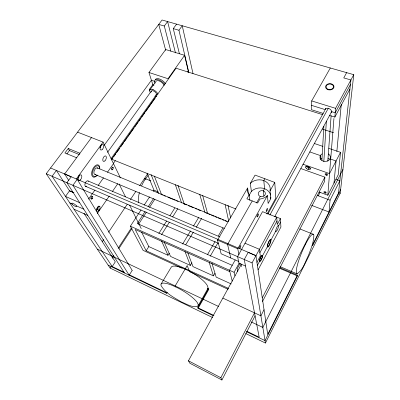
<?xml version="1.0" encoding="UTF-8"?>
<svg xmlns="http://www.w3.org/2000/svg" width="400" height="400" viewBox="0 0 400 400"><rect width="100%" height="100%" fill="white"/><g stroke="black" fill="none" stroke-linecap="round" stroke-linejoin="round"><path stroke-width="0.6" d="M267.42 246.665L267.565 245.295A4.135 0.955 -67.5 0 1 269.97 240L270.375 239.6A4.135 0.955 -67.5 0 1 270.08 243.715A4.135 0.955 -67.5 0 1 267.42 246.665L262.595 255.675A3.35 0.785 -67.1 0 1 261.31 259.845A3.35 0.785 -67.1 0 1 259.645 261.185L257.4 265.375M305.36 244.62L305.385 243.49M330.315 67.985L311.68 100.925L311.445 109.71L323.15 113.405M320.19 159.44L320.395 155.575L309.775 151.92M321.905 160.41L323.87 126.235M238.905 261.525L221.15 253.79L217.5 240.115L247.62 187.995L247.41 190.465L247.965 192.925L249.13 194.93L246.89 198.84L257.645 203.04L259.87 199.09L262.52 198.55L265.22 197.315L267.425 195.58L268.145 203.47L270.725 198.815L270.84 196.98M323.825 161.665L326.36 121.135M270.725 198.815L270.065 190.85L270.225 188.365A11.46 9.67 -7 0 0 252.485 181.67L250.3 183.36L251.39 191.385L249.065 195.44M300.87 168.57L324.885 177.14L324.595 181.4L262.475 301.545M327.815 161.16L330.025 130.79M330.04 130.61L331.125 115.715M319.03 192L327.81 195.23L333.94 118.44M329.585 115.44L334.855 117.105L335.57 108.335L353.775 74.68L162.065 20L46.225 173.74L110.125 268.07L212.55 317.51M335.965 179.345L339.87 180.735L330.06 200.175L329.03 211.985L311.66 205.415M336.85 151.495L341.27 104.415M333.985 183.085L336.065 160.965L329.98 158.87M328.86 148.395L340.525 152.33L338.2 174.79L327.81 195.23M338.42 193.955L350.91 79.97L343.76 77.905L346.645 72.645M245.755 333.54L265.45 343.05L340.205 193.275L353.775 74.68M197.95 306.145L198.295 304.755L197.35 302.67A21.505 5.25 30.6 0 0 177.705 287.895L172.815 285.61A21.505 5.25 30.6 0 0 161.075 285.6C165.49 293.22 173.83 297.51 181.2 301.82C186.375 303.88 192.215 308.045 197.95 306.145L207.605 289.025L208.03 287.5L207.175 285.3A21.225 5.845 30.5 0 0 187.95 270.455L183.08 268.265A21.225 5.845 30.5 0 0 171.215 267.23L161.095 284.04M279.735 267.595L297.405 275.155L267.73 334.435L255.94 255.59L50.57 167.975M338.525 193.015L312.57 244.865L312.535 245.7L340.635 189.53M297.405 275.155L297.41 275.925L265.045 340.62L246.475 331.68M342.94 169.395L262.84 327.425L251.13 321.885M325 193.05L325.565 191.95M264.035 309.725L260.905 315.83L222.83 298.09M241.4 264.235L188.435 360.805L189.89 363.255L221.915 380L255.08 315.85M340.525 152.33L329.535 173.61L302.88 164.19M318.285 195.81L320.145 192.205M221.915 380L220.86 377.725L254.505 312.845M262.245 297.92L324.885 177.14M326.275 175.2L327.125 173.565M258.075 269.875L280.915 227.03L280.425 218.605L275.22 216.55M334.855 117.105L349.915 89.075M256.945 262.315L260.32 256.025L259.415 249.3L245.01 243.23M280.425 218.605L277.24 224.53L276.735 217.27L262.525 211.655L237.58 256.625L238.98 263.19L245.515 266.045M308.02 169.425L308.8 167.975M271.025 239.94L275.73 231.15M278.545 225.895L280.62 222.015M305.69 167.175L306.215 166.205M350.405 84.57L335.21 112.765L331.59 111.63M259.875 252.725L276.995 220.965M265.45 343.05L252.065 262.895L276.735 217.27M274.67 216.705L331.89 111.25M269.855 215.065L328.195 108.465M267.035 214.05L275.83 198.055L274.765 182.43L255.075 175.095L250.3 183.36M240.115 263.385L237.145 268.785L237.82 271.79M311.56 105.36L325.15 109.615L325.745 108.525M267.895 214.025L324.855 110.325M234.98 275.945L234.11 272.305L239.195 263.08M235.21 259.945L229.49 270.25L232.25 281.18M238.975 254.705L237.745 248.765L267.425 195.58M270.065 190.85L274.765 182.43M213.275 315.705L198.08 308.395L197.795 307.715L208.505 288.7L207.375 288.175M198.08 308.395L208.76 289.425L208.505 288.7M187.745 252.76L193 266.615L213.45 275.885L214.97 273.2M256.525 203L260.225 196.44A3.59 3.045 -6.5 0 0 265.38 193.32A3.59 3.045 -6.5 0 0 259.79 191.195A3.59 3.045 -6.5 0 0 260.24 196.45M252.25 200.935L227.555 244.41L230.775 257.98M264.855 178.74L263.795 180.61L264.585 188.705L263.37 190.86L263.895 196.055M210.21 256.23L217.895 242.895M207.61 254.395L215.12 241.43M218.25 236.03L222.94 227.925M164.14 241.955L170.555 256.435L190.36 265.415L191.925 262.75M108.11 265.1L166.675 293.28L167.295 292.23M185.755 244.775L193.37 232.1M196.23 227.345L201.625 218.365M182.62 244.06L190.565 230.895M193.43 226.155L198.83 217.205M141.635 232.235L148.815 246.58L168 255.275L169.29 253.155M161.51 234.745L169.36 222.185M172.63 216.95L177.865 208.58M158.785 233.545L166.645 221.02M169.925 215.805L174.835 207.975M228.605 288.475L146.175 250.775L148.815 246.58M110.125 268.07L111.48 265.975M138.715 224.025L146.46 212.085M149.49 207.415L154.875 199.11M123.955 272.21L112.235 266.57L115.295 261.845L83.96 213.23M112.545 258.295L113.905 256.205M119.02 248.36L131.975 228.48M145.07 211.565L137.28 223.545L232.215 265.34M148.115 206.88L153.53 198.545M157.255 192.82L157.935 191.775L153.97 190.15L147.05 173.15M182.225 268.28L143.1 250.36L130.385 226.195L141.08 209.855M144.13 205.185L149.56 196.89M153.29 191.185L153.97 190.15M112.025 257.565L113.38 255.49M118.12 248.225L131.325 227.99M102.285 241.615L103.67 239.545M108.52 232.285L127.235 204.295M130.355 199.63L135.9 191.335M139.71 185.635L147.68 173.71M97.255 213.535L109.275 196.055M112.46 191.43L117.76 183.72M187.55 72.02L188.26 71L184.595 55.32L168.035 78.72L148.955 72.495L165.7 49.54L184.815 55.385M113.21 163.675L115.365 160.615M88.54 199.135L94.955 190.01M98.165 185.445L103.515 177.835M107.435 172.26L113.5 163.635M111.125 158.57L156.385 94.655M111.655 159.24L176.04 68.215L322.53 114.635M111.455 159.905L112.895 157.875M113.61 156.855L115.77 153.805M116.49 152.785L119.725 148.21M120.805 146.685L123.68 142.615M124.4 141.6L127.275 137.53M127.995 136.515L134.105 127.87M134.825 126.85L138.065 122.275M138.78 121.255L140.94 118.205M141.66 117.19L144.895 112.61M145.615 111.595L155.32 97.865M107.51 152.38L151.315 91.115M149.855 90.44L149.47 89.26L152.67 84.8L154 85.245M149.79 90.05L156 81.39A4.92 2.455 37.3 0 1 160.12 81.36A4.92 2.455 37.3 0 1 164.105 85.57M104.19 145.275L151.415 80.245L154.795 81.365M76.33 178.965L103.065 142.095L77.565 132.145M188.875 72.805L178.955 30.255L182.24 25.755L193.015 73.655M68.89 180.74L64.645 173.98L91.5 137.585M179.39 53.73L173.28 28.615L176.58 24.14M66.86 154.015L69.445 150.555L68.26 148.505L64.91 152.965L76.61 157.765M170.8 51.1L164.295 26.02L167.61 21.58L175.475 52.935M251.39 191.385L253.52 189.725A11.205 9.53 -6.7 0 1 270.67 195.135M297.03 273.855C303.19 269.92 305.18 261.66 308.455 255.435C310.84 249.005 313.725 242.45 313.86 235.49A21.415 3.67 -67.6 0 0 306.365 242.615L303.99 247.36A21.415 3.67 -67.6 0 0 296.275 270.785L296.355 272.985L297.03 273.855L280.24 266.685M164.295 26.02L158.74 24.415L165.72 50.335M173.28 28.615L178.955 30.255M311.68 100.925L335.57 108.335M322.305 129.055L333.575 132.735M314.28 143.475L323.03 146.425M150.195 92.39A4.96 2.39 37 0 1 152.8 89.6L153.14 89.75M149.47 89.26L150.635 89.655M338.45 192.635L340.205 193.275M317.125 195.38L330.06 200.175M266.555 213.13L268.29 213.815M299.765 228.9L313.34 234.285M111.3 159.1L235.965 209.025M150.86 180.925L144.56 178.375L145.08 179.605M68.26 148.505L79.945 153.245M111.99 167.025L113.145 167.49M69.445 150.555L79.42 154.615M111.625 168.87L112.78 169.34M97.2 167.86L228.125 221.725M160.89 194.35L162.62 195.065M163.77 195.54L165.5 196.25M167.81 197.2L175.31 200.29M176.46 200.765L178.19 201.475M183.155 203.515L186.54 204.91M188.23 205.605L193.305 207.695M194.995 208.395L196.69 209.09M197.815 209.555L200.635 210.715M205.68 212.79L207.385 213.495M208.52 213.96L210.225 214.66M211.36 215.13L214.2 216.3M215.34 216.765L217.04 217.465M218.18 217.935L221.02 219.105M222.155 219.57L223.855 220.275M224.995 220.74L226.695 221.44M94.94 174.42L224.315 228.385M88.11 180.995L220 236.96M255.955 255.705L248.17 252.385L244.26 259.515L259.19 337.235L246.91 331.33M217.5 240.115L237.745 248.765M152.8 89.6L153.9 90.075A4.96 2.39 37 0 1 157.945 94.275M64.645 173.98L71.21 176.79L66.89 182.675L124.425 272.95M279.22 268.135L297.41 275.925M85.425 186.245L218.415 243.325M46.225 173.74L252.065 262.895M91.525 196.245L92.645 196.735M90.615 197.86L92.295 198.59M98.73 206.075L99.845 206.565M97.485 209.4L99.15 210.14M79.645 202.685L65.48 196.4L69.515 190.82L56.395 170.465L52.065 176.265L112.235 266.57M130.385 226.195L234.11 272.305M229.84 271.645L135.175 229.485L146.175 250.775M69.825 202.925L71.955 203.875M76.4 205.865L83.77 209.165M74.015 209.215L87.75 215.405M231.195 283.93L216.18 277.12L211.875 263.165M189.6 271.66L228.07 289.28M207.645 288.905L208.76 289.425M97.28 249.105L218.51 306.455M128.7 274.49L166.305 292.57L166.675 293.28M197.795 307.715L213.98 315.495M188.435 360.805L220.86 377.725M119.1 183.965L125.455 196.77M129.6 205.12L141.24 228.585M103.065 142.095L120.435 177.955M175.63 286.925L175.17 285.95L187.18 265.59L189.1 270.41M161.47 240.765L168 255.275M151.07 174.535L158.58 193.4M154.325 176.065L161.545 194.535M184.985 251.53L190.36 265.415M262.595 255.675L262.035 255.465A3.35 0.785 -67.1 0 0 260.555 257.76A3.35 0.785 -67.1 0 0 259.645 260.725L259.645 261.185M175.365 184.75L181.61 202.99M177.99 185.36L184.345 204.31M209.2 262.475L213.45 275.885M148.955 72.495L152.88 84.87M199.745 194.295L204.835 212.315M202.635 195.45L207.59 213.445M225.135 204.7L228.7 221.12M228.005 205.29L230.67 218.045M240.875 263.88L241.44 266.625M247.62 187.995L248.505 194.115M249.13 194.93L249.91 200.37M138.73 202.875A19.225 8.49 -67.6 0 1 139.37 192.485M141.63 185.825A19.225 8.49 -67.6 0 1 143.94 181.27L146.625 177.345A19.225 8.49 -67.6 0 1 148.245 175.49M96.905 175.295A5.71 3.035 -67.4 0 1 92.525 174.175A5.71 3.035 -67.4 0 1 95.825 166.41A5.71 3.035 -67.4 0 1 99.605 168.945M95.46 174.39A3.485 1.855 -67.4 0 1 94.37 170.38A3.485 1.855 -67.4 0 1 97.975 168.475M86.75 186.13A2.96 1.59 -66.4 0 1 84.91 185.23A2.96 1.59 -66.4 0 1 86.135 181.655A2.96 1.59 -66.4 0 1 88.4 181.33M101.03 145.15A2.955 1.6 -69.1 0 1 100.075 147.925M79.145 175.34A3.03 1.685 -66.5 0 1 77.705 178.72M97.4 175.045A6.585 3.51 -67.4 0 1 91.77 175.08A6.585 3.51 -67.4 0 1 95.235 165.74A6.585 3.51 -67.4 0 1 99.835 168.485M98.335 206.265A2.78 1.41 -65.3 0 1 96.615 210.315M97.415 206.925A1.39 0.705 -65.3 0 1 96.64 209.17M155.4 79.615A6.44 3.22 37.3 0 1 160.08 79.22A6.44 3.22 37.3 0 1 165.505 83.9M155.03 83.225A6.445 3.215 37.3 0 1 157.395 79.55A6.445 3.215 37.3 0 1 164.615 84.4M156.785 96.385A4.96 2.39 37 0 1 154.89 96.12M151.305 92.02A3.1 1.495 37 0 1 152.765 90.72A3.1 1.495 37 0 1 156.03 93A3.1 1.495 37 0 1 155.685 95.075M328.37 153.925A5.205 4.195 0.3 0 1 328.995 160.095A5.205 4.195 0.3 0 1 321.315 160.04A5.205 4.195 0.3 0 1 322.055 153.875M310.48 168.15A2.56 1.325 26.7 0 1 306.55 166.12M309.85 167.275A1.28 0.66 26.7 0 1 308.515 167.135A1.28 0.66 26.7 0 1 307.655 166.14M320.845 159.06A5.145 4.17 0.5 0 1 321.8 158.305M328.045 158.36A5.145 4.17 0.5 0 1 328.99 159.135M325.15 109.615A3.44 2.095 26 0 1 329.345 108.755A3.44 2.095 26 0 1 331.075 112.59M267.48 245.65L267.57 246.415A3.945 0.915 -67.5 0 0 269.36 244.615L270.705 240.66L270.625 239.79L270.13 239.815A3.725 0.86 -67.5 0 0 268.515 242.315A3.725 0.86 -67.5 0 0 267.48 245.65M260.075 258.39L259.885 258.95A3.355 0.785 -67.1 0 0 259.585 260.77L259.69 261.04A3.355 0.785 -67.1 0 0 261.63 258.665L262.07 257.525A3.355 0.785 -67.1 0 0 262.37 255.71L262.08 255.36A3.355 0.785 -67.1 0 0 260.325 257.8L260.075 258.39M132.19 270.425L129.16 275.23L72.925 185.3L77.22 179.345L132.19 270.425M330.235 89.5L328.355 89.335A3.665 2.74 -2.2 0 1 326.405 85.785A3.665 2.74 -2.2 0 1 331.19 84.235L332.69 85.075A3.665 2.74 -2.2 0 1 333.16 87.79A3.665 2.74 -2.2 0 1 330.235 89.5M73.91 192.73L69.505 190.8L73.925 192.75M257.655 216.54A1.655 0.44 -68.1 0 0 258.43 213.935A1.655 0.44 -68.1 0 0 257.155 215.77A1.655 0.44 -68.1 0 0 257.655 216.54M266.785 211.04A1.595 0.405 -68.3 0 0 267.55 208.53A1.595 0.405 -68.3 0 0 266.35 210.28A1.595 0.405 -68.3 0 0 266.785 211.04M240.01 248.25A1.7 0.46 -67.1 0 0 240.775 245.63A1.7 0.46 -67.1 0 0 239.415 247.61A1.7 0.46 -67.1 0 0 240.01 248.25M104.955 160.84A2.9 1.525 -68.4 0 0 105.87 156.12A2.9 1.525 -68.4 0 0 102.87 159.035A2.9 1.525 -68.4 0 0 104.955 160.84M102.265 149.505A2.96 1.59 -69.1 0 0 103.2 144.645A2.96 1.59 -69.1 0 0 100.12 147.565A2.96 1.59 -69.1 0 0 102.265 149.505M80.365 179.875A3.035 1.675 -66.5 0 0 81.25 174.985A3.035 1.675 -66.5 0 0 77.98 178.14A3.035 1.675 -66.5 0 0 80.365 179.875M92.07 198.86A1.435 0.75 -65.7 0 0 92.505 196.58A1.435 0.75 -65.7 0 0 90.99 198.125A1.435 0.75 -65.7 0 0 92.07 198.86M112.57 169.595A1.4 0.715 -68 0 0 113.02 167.325A1.4 0.715 -68 0 0 111.59 168.765A1.4 0.715 -68 0 0 112.57 169.595M98.72 210.675A2.785 1.4 -65.3 0 0 99.58 206.28A2.785 1.4 -65.3 0 0 96.675 209.325A2.785 1.4 -65.3 0 0 98.72 210.675M276.87 230.69A3.27 0.745 -67.9 0 0 278.47 225.585A3.27 0.745 -67.9 0 0 276.07 229.275A3.27 0.745 -67.9 0 0 276.87 230.69M72.26 204.265A2.865 0.775 34.2 0 0 76.4 206.575A2.865 0.775 34.2 0 0 73.855 203.755A2.865 0.775 34.2 0 0 72.26 204.265M325.435 174.69A1.305 0.67 25.5 0 0 327.485 175.095A1.305 0.67 25.5 0 0 326.065 173.705A1.305 0.67 25.5 0 0 325.435 174.69M324.2 192.565A1.245 0.61 25.5 0 0 326.145 192.985A1.245 0.61 25.5 0 0 324.795 191.685A1.245 0.61 25.5 0 0 324.2 192.565M306.355 168.415A2.565 1.32 26.7 0 0 310.33 169.19A2.565 1.32 26.7 0 0 307.485 166.425A2.565 1.32 26.7 0 0 306.355 168.415M327.2 89.34A4.23 3.165 -2.2 0 0 333.975 87.14A4.23 3.165 -2.2 0 0 328.17 83.895A4.23 3.165 -2.2 0 0 327.2 89.34"/></g></svg>
